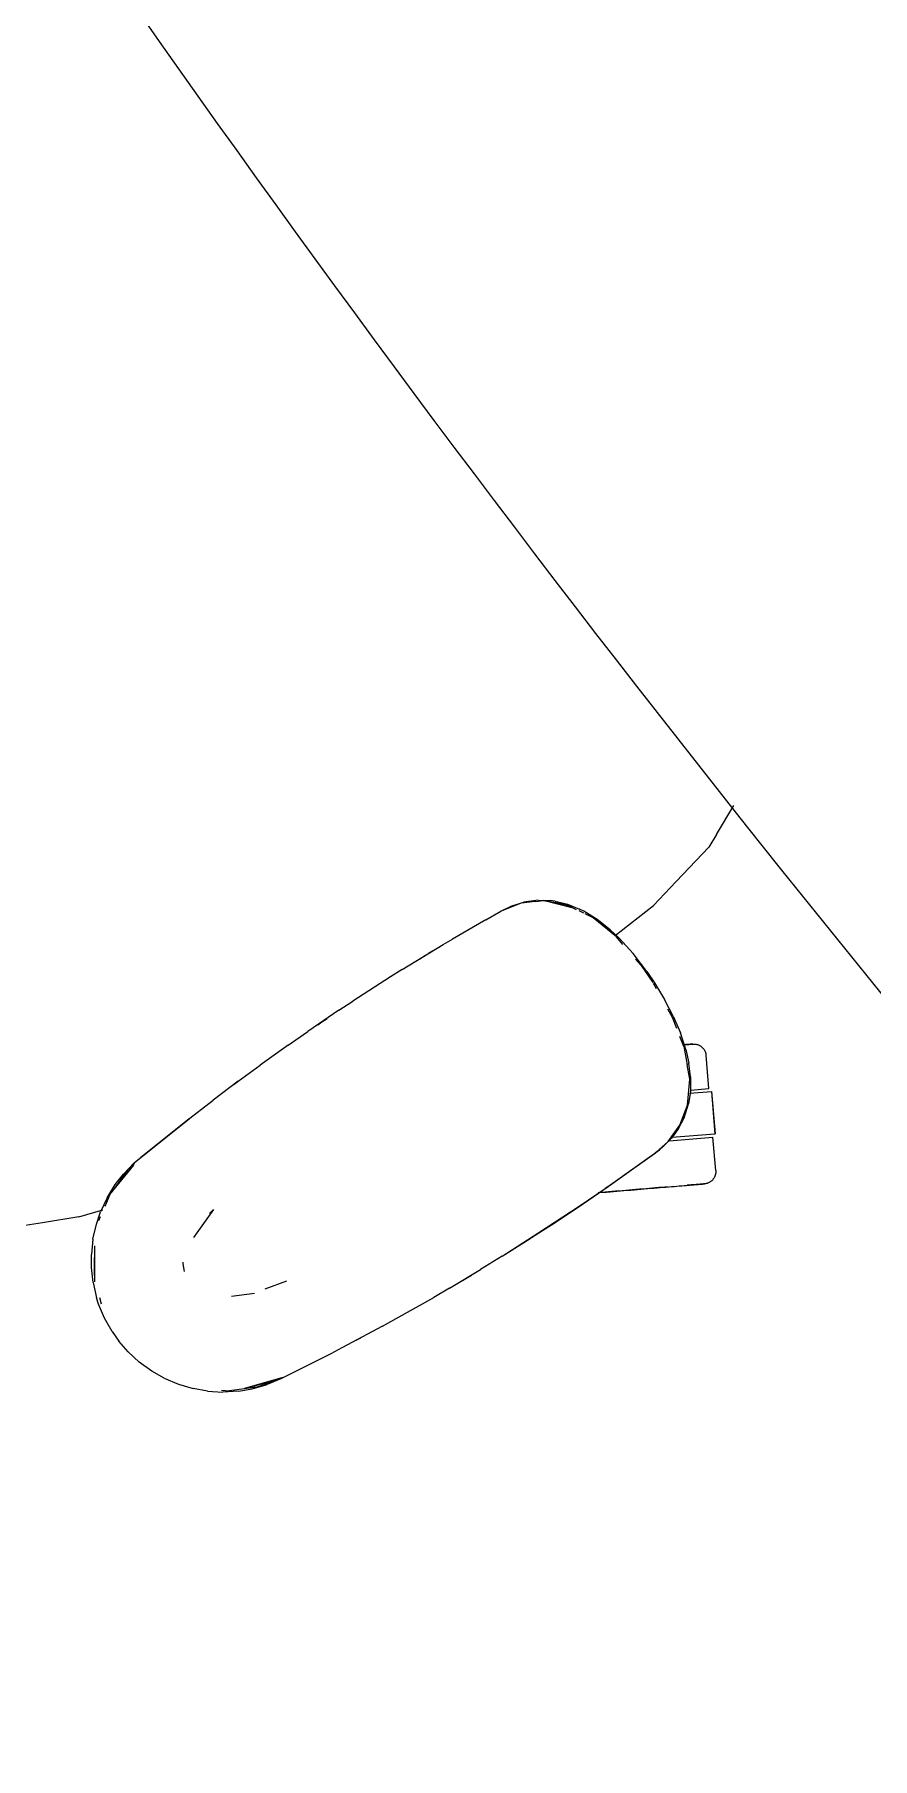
# Model space of a CAD drawing. Header units: millimetres. Extents: x 79795 to 317870, y -36033 to 97293.
# Drawn here: x 203157 to 203431, y 16035 to 16601 of the extents above; entities that cross this region are included whole.
import ezdxf

# ---------------------------------------------------------------- set-up
doc = ezdxf.new("R2010")
doc.units = ezdxf.units.MM
doc.header["$MEASUREMENT"] = 0
doc.layers.add('G-IMPT', color=8, linetype='CONTINUOUS', lineweight=9)
doc.layers.add('I-FURN', color=8, linetype='CONTINUOUS', lineweight=9)

msp = doc.modelspace()

# ---------------------------------------------------------------- linework, layer by layer
at = {"layer": 'G-IMPT'}
for p, q in [((203380.25, 16338.49), (203385.95, 16347.98)), ((203377.74, 16334.32), (203365.04, 16320.91)), ((203380.25, 16338.49), (203377.74, 16334.32)), ((203316.32, 16316.02), (203309.4, 16313.2)), ((203313.23, 16315.07), (203317.14, 16316.31)), ((203321.04, 16316.56), (203316.32, 16316.02)), ((203321.85, 16316.98), (203317.14, 16316.31)), ((203321.04, 16316.56), (203323.52, 16316.84)), ((203321.85, 16316.98), (203325.75, 16316.87)), ((203331.19, 16315.47), (203323.52, 16316.84)), ((203333.32, 16314.36), (203323.52, 16316.84)), ((203323.52, 16316.84), (203326.76, 16316.27)), ((203327.47, 16316.64), (203325.75, 16316.87)), ((203333.32, 16314.36), (203326.76, 16316.27)), ((203327.47, 16316.64), (203331.53, 16315.63)), ((203359.61, 16315.18), (203363.36, 16319.13)), ((203365.04, 16320.91), (203363.36, 16319.13)), ((203304.68, 16310.49), (203293.78, 16304.21)), ((203304.68, 16310.49), (203309.59, 16313.32)), ((203309.59, 16313.32), (203313.23, 16315.07)), ((203334.48, 16313.84), (203331.19, 16315.47)), ((203331.53, 16315.63), (203335.46, 16314.04)), ((203336.81, 16312.69), (203335.3, 16313.43)), ((203336.88, 16313.33), (203335.46, 16314.04)), ((203341.24, 16310.62), (203336.88, 16313.33)), ((203339.86, 16311.18), (203337.3, 16312.45)), ((203347.49, 16304.92), (203339.86, 16311.18)), ((203345.46, 16307.28), (203341.24, 16310.62)), ((203347.07, 16305.39), (203359.61, 16315.18)), ((203345.46, 16307.28), (203348.41, 16304.51)), ((203349.66, 16302.4), (203347.49, 16304.92)), ((203277.35, 16294.24), (203290.73, 16302.4)), ((203287.29, 16300.28), (203285.91, 16299.47)), ((203290.73, 16302.4), (203293.78, 16304.21)), ((203348.41, 16304.51), (203353.01, 16299.43)), ((203357.45, 16293.59), (203353.01, 16299.43)), ((203277.35, 16294.24), (203273.53, 16291.84)), ((203283.1, 16297.73), (203284.97, 16298.93)), ((203355.58, 16295.55), (203353.74, 16297.67)), ((203355.58, 16295.55), (203359.39, 16290.02)), ((203357.45, 16293.59), (203359.96, 16289.85)), ((203273.53, 16291.84), (203261.16, 16283.87)), ((203360.65, 16287.85), (203359.65, 16289.65)), ((203359.96, 16289.85), (203363.24, 16284.42)), ((203256.6, 16280.84), (203261.16, 16283.87)), ((203366.09, 16278.94), (203363.24, 16284.42)), ((203256.6, 16280.84), (203246.41, 16273.94)), ((203249.63, 16276.1), (203250.98, 16277.06)), ((203250.98, 16277.06), (203252.72, 16278.19)), ((203365.93, 16278.44), (203364.36, 16281.24)), ((203367.31, 16274.87), (203365.93, 16278.44)), ((203366.09, 16278.94), (203368.47, 16273.41)), ((203239.95, 16269.42), (203246.41, 16273.94)), ((203369.61, 16268.96), (203368.33, 16272.25)), ((203370.23, 16268.03), (203368.47, 16273.41)), ((203239.95, 16269.42), (203230.73, 16262.85)), ((203369.61, 16268.96), (203370.69, 16262.97)), ((203370.23, 16268.03), (203371.24, 16263.53)), ((203223.58, 16257.58), (203230.73, 16262.85)), ((203371.52, 16258.28), (203370.69, 16262.97)), ((203371.78, 16259.03), (203371.24, 16263.53)), ((203223.58, 16257.58), (203215.32, 16251.4)), ((203221.93, 16256.36), (203223.48, 16257.46)), ((203370.81, 16249.75), (203371.52, 16258.28)), ((203371.74, 16254.19), (203371.14, 16250.19)), ((203371.78, 16259.03), (203371.74, 16254.19)), ((203206.27, 16244.4), (203215.32, 16251.4)), ((203368.34, 16243.2), (203370.81, 16249.75)), ((203369.66, 16245.58), (203371.14, 16250.19)), ((203189.52, 16230.82), (203207.49, 16245.31)), ((203189.52, 16230.82), (203206.27, 16244.4)), ((203207.49, 16245.31), (203191.71, 16232.62)), ((203364.43, 16237.82), (203368.34, 16243.2)), ((203367.83, 16242.08), (203369.66, 16245.58)), ((203364.43, 16237.82), (203361.51, 16235.24)), ((203364.59, 16237.9), (203362.82, 16236.23)), ((203364.59, 16237.9), (203365.53, 16238.93)), ((203367.83, 16242.08), (203365.53, 16238.93)), ((203189.52, 16230.82), (203191.71, 16232.62)), ((203343.84, 16222.42), (203361.57, 16235.12)), ((203343.84, 16222.42), (203360.28, 16234.16)), ((203344.84, 16223.11), (203361.57, 16235.12)), ((203361.57, 16235.12), (203360.28, 16234.16)), ((203361.57, 16235.12), (203362.82, 16236.23)), ((203181.51, 16220.43), (203189.42, 16230.06)), ((203187.32, 16228.46), (203182.17, 16221.34)), ((203183.28, 16223.71), (203185.97, 16227.16)), ((203183.3, 16222.66), (203189.42, 16230.06)), ((203189.52, 16230.82), (203185.97, 16227.16)), ((203189.57, 16230.6), (203187.32, 16228.46)), ((203181.51, 16220.43), (203179.82, 16216.46)), ((203180.61, 16219.39), (203183.28, 16223.71)), ((203181.51, 16220.43), (203183.3, 16222.66)), ((203327.12, 16211.1), (203344.84, 16223.11)), ((203327.12, 16211.1), (203343.84, 16222.42)), ((203335.3, 16216.56), (203344.84, 16223.11)), ((203344.84, 16223.11), (203343.84, 16222.42)), ((203171.39, 16213.1), (203179.18, 16215.44)), ((203177.09, 16210.75), (203178.46, 16214.75)), ((203180.61, 16219.39), (203178.46, 16214.75)), ((203215.45, 16215.52), (203208.92, 16206.39)), ((203215.45, 16215.52), (203214.13, 16214.23)), ((203310.12, 16200.21), (203335.3, 16216.56)), ((203335.3, 16216.56), (203319.25, 16205.98)), ((203327.12, 16211.1), (203335.3, 16216.56)), ((203159.4, 16211.17), (203150.96, 16209.8)), ((203171.39, 16213.1), (203159.4, 16211.17)), ((203175.98, 16205.82), (203177.09, 16210.75)), ((203178.39, 16213.13), (203177.85, 16211.85)), ((203310.12, 16200.21), (203323.28, 16208.64)), ((203323.28, 16208.64), (203327.12, 16211.1)), ((203327.12, 16211.15), (203328.82, 16212.22)), ((203328.82, 16212.22), (203330.39, 16213.31)), ((203175.98, 16205.82), (203175.45, 16200.75)), ((203176.45, 16196.07), (203176.55, 16203.59)), ((203176.62, 16191.8), (203176.55, 16203.59)), ((203310.12, 16200.21), (203319.25, 16205.98)), ((203175.47, 16196.54), (203175.45, 16200.75)), ((203205.59, 16197.67), (203205.59, 16198.21)), ((203205.94, 16195.25), (203205.59, 16197.67)), ((203310.12, 16200.21), (203302.95, 16195.8)), ((203176.02, 16191.54), (203175.47, 16196.54)), ((203176.62, 16191.8), (203176.45, 16196.07)), ((203239.45, 16192.08), (203232.35, 16189.38)), ((203292.86, 16189.76), (203302.95, 16195.8)), ((203297.04, 16192.29), (203298.73, 16193.24)), ((203298.73, 16193.24), (203299.99, 16194.04)), ((203176.02, 16191.54), (203177.17, 16186.6)), ((203177.85, 16184.5), (203177.17, 16186.6)), ((203178.08, 16186.66), (203178.66, 16184.62)), ((203221.42, 16187.14), (203228.9, 16188.07)), ((203275.33, 16179.74), (203287.65, 16186.71)), ((203292.86, 16189.76), (203287.65, 16186.71)), ((203179.79, 16179.86), (203177.85, 16184.5)), ((203182.26, 16175.47), (203179.79, 16179.86)), ((203182.26, 16175.47), (203184.49, 16172.32)), ((203270.87, 16177.26), (203257.53, 16170.16)), ((203270.87, 16177.26), (203275.33, 16179.74)), ((203187.48, 16168.88), (203184.49, 16172.32)), ((203257.53, 16170.16), (203253.88, 16168.21)), ((203263.64, 16173.38), (203262.14, 16172.61)), ((203187.48, 16168.88), (203191.17, 16165.47)), ((203195.27, 16162.5), (203191.17, 16165.47)), ((203253.88, 16168.21), (203237.77, 16160.11)), ((203199.36, 16160.18), (203195.27, 16162.5)), ((203199.36, 16160.18), (203204, 16158.21)), ((203204, 16158.21), (203208.86, 16156.79)), ((203238.2, 16160.39), (203225.65, 16156.87)), ((203225.65, 16156.87), (203234.92, 16159.37)), ((203228.16, 16156.74), (203233.04, 16158.14)), ((203229.55, 16157.26), (203237.66, 16160.2)), ((203237.77, 16160.11), (203233.04, 16158.14)), ((203238.2, 16160.39), (203234.92, 16159.37)), ((203213.47, 16155.98), (203208.86, 16156.79)), ((203213.47, 16155.98), (203218.52, 16155.68)), ((203218.15, 16156.23), (203220.75, 16156.03)), ((203223.62, 16155.97), (203218.52, 16155.68)), ((203229.55, 16157.26), (203220.75, 16156.03)), ((203223.62, 16155.97), (203228.16, 16156.74))]:
    msp.add_line(p, q, dxfattribs=at)
at = {"layer": 'I-FURN'}
for p, q in [((203369.56, 16269.53), (203370.05, 16269.57)), ((203370.29, 16269.59), (203369.83, 16269.55)), ((203370.05, 16269.57), (203370.49, 16269.61)), ((203370.72, 16269.63), (203370.29, 16269.59)), ((203370.49, 16269.61), (203370.89, 16269.64)), ((203371.09, 16269.66), (203370.72, 16269.63)), ((203370.89, 16269.64), (203371.25, 16269.67)), ((203371.43, 16269.68), (203371.09, 16269.66)), ((203371.25, 16269.67), (203371.57, 16269.7)), ((203371.72, 16269.71), (203371.43, 16269.68)), ((203371.57, 16269.7), (203371.84, 16269.72)), ((203371.97, 16269.73), (203371.72, 16269.71)), ((203371.84, 16269.72), (203372.07, 16269.74)), ((203372.17, 16269.75), (203371.97, 16269.73)), ((203372.07, 16269.74), (203372.25, 16269.75)), ((203372.33, 16269.76), (203372.17, 16269.75)), ((203372.25, 16269.75), (203372.39, 16269.76)), ((203372.44, 16269.77), (203372.33, 16269.76)), ((203372.39, 16269.76), (203372.48, 16269.77)), ((203372.51, 16269.78), (203372.44, 16269.77)), ((203372.48, 16269.77), (203372.53, 16269.78)), ((203372.53, 16269.78), (203372.51, 16269.78)), ((203372.53, 16269.78), (203372.69, 16269.79)), ((203372.53, 16269.78), (203372.53, 16269.78)), ((203372.69, 16269.79), (203372.86, 16269.79)), ((203372.86, 16269.79), (203373.02, 16269.79)), ((203373.02, 16269.79), (203373.18, 16269.78)), ((203373.18, 16269.78), (203373.34, 16269.76)), ((203373.34, 16269.76), (203373.5, 16269.74)), ((203373.5, 16269.74), (203373.66, 16269.71)), ((203373.66, 16269.71), (203373.81, 16269.68)), ((203373.81, 16269.68), (203373.97, 16269.64)), ((203373.97, 16269.64), (203374.12, 16269.59)), ((203374.12, 16269.59), (203374.28, 16269.54)), ((203374.28, 16269.54), (203374.43, 16269.48)), ((203374.43, 16269.48), (203374.57, 16269.41)), ((203374.57, 16269.41), (203374.72, 16269.34)), ((203374.72, 16269.34), (203374.86, 16269.26)), ((203374.86, 16269.26), (203375, 16269.18)), ((203375, 16269.18), (203375.13, 16269.09)), ((203375.13, 16269.09), (203375.27, 16269)), ((203375.27, 16269), (203375.39, 16268.9)), ((203375.39, 16268.9), (203375.52, 16268.8)), ((203375.52, 16268.8), (203375.64, 16268.69)), ((203375.64, 16268.69), (203375.75, 16268.58)), ((203375.75, 16268.58), (203375.86, 16268.46)), ((203375.86, 16268.46), (203375.97, 16268.34)), ((203375.97, 16268.34), (203376.07, 16268.21)), ((203376.07, 16268.21), (203376.16, 16268.08)), ((203376.16, 16268.08), (203376.25, 16267.95)), ((203376.25, 16267.95), (203376.34, 16267.81)), ((203376.34, 16267.81), (203376.42, 16267.67)), ((203376.42, 16267.67), (203376.49, 16267.53)), ((203376.49, 16267.53), (203376.56, 16267.38)), ((203376.56, 16267.38), (203376.62, 16267.23)), ((203376.62, 16267.23), (203376.68, 16267.08)), ((203376.68, 16267.08), (203376.73, 16266.93)), ((203376.73, 16266.93), (203376.77, 16266.77)), ((203376.77, 16266.77), (203376.81, 16266.62)), ((203376.81, 16266.62), (203376.84, 16266.46)), ((203376.84, 16266.46), (203376.86, 16266.3)), ((203376.86, 16266.3), (203376.88, 16266.14)), ((203376.88, 16266.14), (203376.89, 16266.1)), ((203377.8, 16255.16), (203376.89, 16266.1)), ((203371.49, 16253.63), (203378.62, 16254.23)), ((203371.94, 16254.68), (203377.8, 16255.16)), ((203378.62, 16254.23), (203379.78, 16240.28)), ((203379.98, 16240.29), (203378.81, 16254.25)), ((203364.83, 16238.03), (203379.13, 16239.22)), ((203379.78, 16240.28), (203365.67, 16239.1)), ((203380.04, 16228.29), (203379.13, 16239.22)), ((203379.26, 16225.56), (203379.17, 16225.43)), ((203379.36, 16225.69), (203379.26, 16225.56)), ((203379.44, 16225.82), (203379.36, 16225.69)), ((203379.53, 16225.96), (203379.44, 16225.82)), ((203379.6, 16226.1), (203379.53, 16225.96)), ((203379.68, 16226.25), (203379.6, 16226.1)), ((203379.74, 16226.4), (203379.68, 16226.25)), ((203379.8, 16226.55), (203379.74, 16226.4)), ((203379.85, 16226.7), (203379.8, 16226.55)), ((203379.9, 16226.85), (203379.85, 16226.7)), ((203379.94, 16227.01), (203379.9, 16226.85)), ((203379.98, 16227.16), (203379.94, 16227.01)), ((203380, 16227.32), (203379.98, 16227.16)), ((203380.03, 16227.48), (203380, 16227.32)), ((203380.04, 16227.64), (203380.03, 16227.48)), ((203380.04, 16228.29), (203380.05, 16228.13)), ((203380.05, 16227.8), (203380.04, 16227.64)), ((203380.05, 16228.13), (203380.05, 16227.97)), ((203380.05, 16227.97), (203380.05, 16227.8)), ((203342.65, 16221.12), (203341.54, 16221.03)), ((203342.05, 16221.07), (203343.17, 16221.17)), ((203343.77, 16221.22), (203342.65, 16221.12)), ((203343.17, 16221.17), (203344.29, 16221.26)), ((203344.9, 16221.31), (203343.77, 16221.22)), ((203344.29, 16221.26), (203345.41, 16221.35)), ((203346.03, 16221.41), (203344.9, 16221.31)), ((203345.41, 16221.35), (203346.55, 16221.45)), ((203347.16, 16221.5), (203346.03, 16221.41)), ((203346.55, 16221.45), (203347.68, 16221.54)), ((203348.29, 16221.59), (203347.16, 16221.5)), ((203347.68, 16221.54), (203348.82, 16221.64)), ((203349.43, 16221.69), (203348.29, 16221.59)), ((203348.82, 16221.64), (203349.95, 16221.73)), ((203350.56, 16221.78), (203349.43, 16221.69)), ((203349.95, 16221.73), (203351.08, 16221.83)), ((203351.69, 16221.88), (203350.56, 16221.78)), ((203351.08, 16221.83), (203352.2, 16221.92)), ((203352.81, 16221.97), (203351.69, 16221.88)), ((203352.2, 16221.92), (203353.32, 16222.01)), ((203353.92, 16222.06), (203352.81, 16221.97)), ((203353.32, 16222.01), (203354.43, 16222.11)), ((203355.03, 16222.16), (203353.92, 16222.06)), ((203354.43, 16222.11), (203355.53, 16222.2)), ((203356.12, 16222.25), (203355.03, 16222.16)), ((203355.53, 16222.2), (203356.62, 16222.29)), ((203357.2, 16222.34), (203356.12, 16222.25)), ((203356.62, 16222.29), (203357.69, 16222.38)), ((203358.27, 16222.43), (203357.2, 16222.34)), ((203357.69, 16222.38), (203358.75, 16222.47)), ((203359.32, 16222.51), (203358.27, 16222.43)), ((203358.75, 16222.47), (203359.79, 16222.55)), ((203360.35, 16222.6), (203359.32, 16222.51)), ((203359.79, 16222.55), (203360.82, 16222.64)), ((203361.36, 16222.69), (203360.35, 16222.6)), ((203360.82, 16222.64), (203361.82, 16222.72)), ((203362.35, 16222.77), (203361.36, 16222.69)), ((203361.82, 16222.72), (203362.8, 16222.8)), ((203363.32, 16222.85), (203362.35, 16222.77)), ((203362.8, 16222.8), (203363.75, 16222.88)), ((203364.26, 16222.93), (203363.32, 16222.85)), ((203363.75, 16222.88), (203364.68, 16222.96)), ((203364.68, 16222.96), (203365.59, 16223.04)), ((203365.59, 16223.04), (203366.46, 16223.11)), ((203366.46, 16223.11), (203367.31, 16223.18)), ((203367.31, 16223.18), (203368.12, 16223.25)), ((203368.12, 16223.25), (203368.91, 16223.31)), ((203368.91, 16223.31), (203369.66, 16223.38)), ((203369.66, 16223.38), (203370.37, 16223.44)), ((203370.37, 16223.44), (203371.05, 16223.49)), ((203371.4, 16223.52), (203370.74, 16223.47)), ((203371.05, 16223.49), (203371.69, 16223.55)), ((203372.02, 16223.57), (203371.4, 16223.52)), ((203371.69, 16223.55), (203372.3, 16223.6)), ((203372.61, 16223.62), (203372.02, 16223.57)), ((203372.3, 16223.6), (203372.86, 16223.64)), ((203373.15, 16223.67), (203372.61, 16223.62)), ((203372.86, 16223.64), (203373.39, 16223.69)), ((203373.66, 16223.71), (203373.15, 16223.67)), ((203373.39, 16223.69), (203373.87, 16223.73)), ((203374.12, 16223.75), (203373.66, 16223.71)), ((203373.87, 16223.73), (203374.32, 16223.77)), ((203374.54, 16223.78), (203374.12, 16223.75)), ((203374.32, 16223.77), (203374.72, 16223.8)), ((203374.92, 16223.82), (203374.54, 16223.78)), ((203374.72, 16223.8), (203375.08, 16223.83)), ((203375.25, 16223.84), (203374.92, 16223.82)), ((203375.08, 16223.83), (203375.39, 16223.86)), ((203375.55, 16223.87), (203375.25, 16223.84)), ((203375.39, 16223.86), (203375.66, 16223.88)), ((203375.79, 16223.89), (203375.55, 16223.87)), ((203375.66, 16223.88), (203375.89, 16223.9)), ((203376, 16223.91), (203375.79, 16223.89)), ((203375.89, 16223.9), (203376.07, 16223.91)), ((203376.15, 16223.92), (203376, 16223.91)), ((203376.07, 16223.91), (203376.21, 16223.92)), ((203376.27, 16223.93), (203376.15, 16223.92)), ((203376.21, 16223.92), (203376.3, 16223.93)), ((203376.34, 16223.93), (203376.27, 16223.93)), ((203376.3, 16223.93), (203376.35, 16223.94)), ((203376.36, 16223.94), (203376.34, 16223.93)), ((203376.35, 16223.94), (203376.36, 16223.94)), ((203376.4, 16223.94), (203376.36, 16223.94)), ((203376.56, 16223.96), (203376.4, 16223.94)), ((203376.72, 16223.98), (203376.56, 16223.96)), ((203376.88, 16224.01), (203376.72, 16223.98)), ((203377.04, 16224.05), (203376.88, 16224.01)), ((203377.19, 16224.1), (203377.04, 16224.05)), ((203377.34, 16224.15), (203377.19, 16224.1)), ((203377.5, 16224.2), (203377.34, 16224.15)), ((203377.64, 16224.26), (203377.5, 16224.2)), ((203377.79, 16224.33), (203377.64, 16224.26)), ((203377.93, 16224.4), (203377.79, 16224.33)), ((203378.07, 16224.48), (203377.93, 16224.4)), ((203378.21, 16224.57), (203378.07, 16224.48)), ((203378.35, 16224.66), (203378.21, 16224.57)), ((203378.48, 16224.75), (203378.35, 16224.66)), ((203378.6, 16224.85), (203378.48, 16224.75)), ((203378.72, 16224.96), (203378.6, 16224.85)), ((203378.84, 16225.07), (203378.72, 16224.96)), ((203378.95, 16225.19), (203378.84, 16225.07)), ((203379.06, 16225.3), (203378.95, 16225.19)), ((203379.17, 16225.43), (203379.06, 16225.3))]:
    msp.add_line(p, q, dxfattribs=at)
msp.add_arc((207734.05, 19790.49), 5546.8, 208.10942, 222.60702, dxfattribs=at)

doc.saveas('drawing.dxf')
